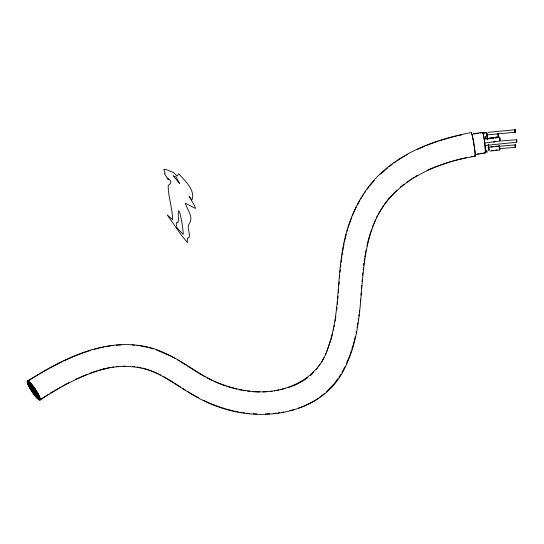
<?xml version="1.0" encoding="UTF-8"?>
<svg xmlns="http://www.w3.org/2000/svg" width="544" height="544" viewBox="0 0 544 544"><rect width="100%" height="100%" fill="white"/><g stroke="black" fill="none" stroke-linecap="round" stroke-linejoin="round"><path stroke-width="0.82" d="M515.243 131.723C514.78 133.878 515.114 125.474 515.216 132.042M515.182 131.145L515.141 131.628L514.984 130.213M515.433 146.914L515.358 147.39L515.25 144.901L515.358 147.39L515.25 144.901L495.89 146.574M515.229 145.962L515.25 144.901M516.61 141.318L516.712 140.631M516.718 142.236L516.603 139.706L516.718 142.236L485.234 145.459M498.1 134.008L498.107 133.572L498.474 137.102L498.488 136.537L498.474 137.102L493.626 137.639M498.501 136.102L498.528 136.823L498.481 135.524M499.31 147.444L499.317 145.874L499.29 146.866L499.317 145.874L489.464 147.016M499.671 149.981L499.698 148.988L499.671 149.981L489.933 151.103M499.929 140.74L499.943 140.291L499.916 141.304L499.671 140.114M499.725 149.722L499.664 147.689L499.718 148.505M499.97 141.032L499.82 138.162L499.963 139.788M338.382 292.407L338.626 289.197M360.964 295.1L361.148 292.658M338.939 285.165L339.198 281.928M361.461 288.599L361.719 285.43M362.032 281.459L362.161 279.874M515.059 130.397C515.039 128.547 515.284 131.743 515.134 130.438M515.182 131.362L515.168 132.219L515.039 130.791M337.382 304.184L337.586 301.845M337.858 298.738L338.062 296.398M360.414 301.628L360.631 299.173M339.517 277.882L339.742 275.441M340.048 272.19L340.279 269.749M362.596 275.21L362.821 272.884M336.729 309.828L337.008 307.408M358.877 316.152L359.06 314.548M359.339 312.147L359.523 310.542M340.544 267.308L340.83 264.86M341.108 262.419L341.394 259.971M363.161 269.654L363.358 267.981M363.65 265.472L363.95 262.963M487.41 139.101L487.104 135.646L487.383 137.707M487.41 139.101L487.431 138.353M341.639 258.346L341.884 256.714M342.122 255.088L342.489 252.64M335.124 321.266L335.376 319.62M335.621 317.982L335.866 316.336M364.194 261.331L364.562 258.876M364.806 257.237L365.051 255.598M357.646 324.367L357.891 322.728M358.265 320.26L358.51 318.614M342.734 251.008L343.502 246.942M343.808 245.31L344.121 243.685M499.562 137.149L499.807 138.332L499.562 137.149L484.636 139.006M365.323 253.98L366.092 249.982M356.028 332.914L356.327 331.371M357.075 327.508L357.374 325.965M333.39 330.215L333.703 328.59M334.023 326.958L334.336 325.332M344.427 242.06L346.276 234.308M366.88 246.038L368.315 240.074M353.28 344.549L355.198 336.784M331.384 338.307L332.588 333.452M516.603 139.713L516.528 140.202L516.603 139.706L501.446 140.937M347.14 231.234L347.827 228.936M348.282 227.406L348.962 225.107M368.492 239.333L370.614 232.247M350.078 354.668L351.308 350.778M351.798 349.221L353.029 345.324M331.14 339.082L326.91 351.159M349.194 224.339L351.805 217.24M370.845 231.458L371.654 229.276M372.463 227.093L373.272 224.91M346.351 363.8L349.765 355.429M325.434 354.776L326.026 353.328M352.39 215.662L356.191 207.182M373.857 223.482L375.435 219.987M321.395 362.358L323.966 357.537M341.89 372.348L344.903 366.683M357.408 204.938L359.829 200.464M376.7 217.192L377.502 215.716M378.311 214.234L383.527 205.625M360.638 198.968L361.488 197.656M362.338 196.35L363.616 194.378M364.466 193.066L365.316 191.753M316.411 369.39L317.315 368.111M318.226 366.833L320.035 364.276M337.804 378.624L333.866 384.166L326.386 391.87M338.79 377.244L340.755 374.469M367.18 189.23L369.097 186.748M370.049 185.504L374.279 180.56M384.445 204.224L389.055 198.274L396.868 190.196M310.406 375.598L313.684 372.212M380.603 174.087L387.845 167.715M389.082 166.729L392.17 164.261M400.357 187.034L403.981 184.158M303.94 380.372L307.816 377.509M318.464 398.011L315.078 400.493L304.341 405.98L298.336 408.129M319.818 397.018L324.564 393.55M394.128 162.914L396.086 161.575M397.392 160.677L400.003 158.889M406.443 182.274L408.388 180.955M409.68 180.071L411.624 178.752M40.1 399.663L48.661 394.196M40.276 399.915C60.064 387.015 81.008 375.156 103.999 369.09L103.027 369.356C122.196 364.086 143.29 365.724 160.82 375.401C179.826 385.852 197.03 399.792 217.865 406.674C263.248 423.586 325.842 413.97 346.406 364.534C367.261 320.321 355.892 269.096 373.898 224.162C389.694 182.764 434.119 162.901 475.15 156.237M27.2 381.249C62.669 358.829 104.978 336.94 148.179 347.14C169.293 352.158 186.592 365.765 204.986 376.489C221.748 385.716 240.598 391.415 259.794 391.775L257.21 391.762C287.647 393.101 319.845 377.767 328.44 346.548C338.382 318.553 337.321 288.47 341.156 259.386C345.066 225.869 358.238 192.046 384.622 169.884C408.938 149.07 440.103 138.394 471.152 132.593A12.063 0.809 80.8 0 1 474.123 145.302A12.063 0.809 80.8 0 1 474.749 155.795M27.377 381.5L34.279 377.155M50.082 393.326L57.936 388.654M34.972 376.72L39.141 374.224M40.528 373.395L42.616 372.15M400.683 158.481L404.777 156.067M406.144 155.264L407.504 154.455M412.957 177.908L414.331 177.106M415.704 176.297L417.085 175.494M59.364 387.831L60.792 387.008M43.316 371.756L50.313 367.819M62.22 386.213L68.639 382.765M51.02 367.445L62.356 361.678M303.287 380.848L295.304 384.989L288.238 387.586M63.777 360.992L73.107 356.81M75.766 379.236L86.816 374.462M417.391 149.423L424.66 146.234M427.122 170.32L433.915 167.375M73.821 356.497L81.083 353.675M426.129 145.636L434.296 142.542M434.697 167.083L449.793 161.867M81.811 353.396L82.729 353.056M89.964 373.204L97.002 370.777M83.463 352.811L90.814 350.356M435.05 142.297L437.315 141.562M438.824 141.073L442.605 139.842M98.552 370.335L103.204 369.009M443.36 139.597L452.547 137.027M450.541 161.656L453.546 160.834M455.049 160.419L458.055 159.596M94.078 349.459L98.967 348.112M280.405 389.722L285.104 388.491M289.932 410.632L294.59 409.469M453.322 136.843L456.416 136.109M457.966 135.735L461.836 134.817M458.823 159.412L466.5 157.617M103.788 368.88L109.868 367.547M99.783 347.942L103.856 347.086M105.488 346.746L107.114 346.406M471.186 156.686L472.75 156.38M475.164 154.652L485.234 152.993M274.339 390.844L275.849 390.585M277.358 390.32L278.868 390.062M473.498 133.77L482.508 132.301M473.552 134.096L475.184 133.831M476.823 133.566L478.462 133.294M480.094 133.028L481.732 132.763M477.537 153.891L479.067 153.646M480.597 153.401L482.127 153.156M483.657 152.912L485.194 152.667A10.173 0.775 83 0 0 484.5 141.358A10.173 0.775 83 0 0 482.548 132.641M278.079 412.937L279.677 412.685M282.078 412.304L283.682 412.046M482.793 133.328L486.649 132.75M112.152 367.207L113.676 366.982M484.16 143.072L486.404 142.746M482.99 133.056L485.207 132.729M107.95 346.283L110.452 345.936M112.125 345.705L113.791 345.474M487.152 142.644L498.426 141.25M487.043 138.999L489.546 138.666M488.172 132.328L515.059 129.717M488.451 134.803L515.168 132.219M489.498 138.149L492.796 137.741M493.367 142.045L494.986 141.841M491.082 137.618L493.537 137.319M491.218 138.441L493.728 138.142M491.096 147.138L493.564 146.846M491.47 150.579L493.102 150.382M495.992 137.04L498.447 136.775L498.161 135.293M495.4 137.938L498.753 137.571M495.55 150.09L497.189 149.913M500.541 148.573L515.358 147.39M267.179 391.694L263.065 391.959M270.443 391.388L272.075 391.238M269.715 413.726L265.526 413.936M273.095 413.46L276.481 413.188M116.729 366.527L118.402 366.411M116.294 345.195L121.278 344.889M123.413 366.064L125.052 366.085M253.008 391.748L257.224 391.952M253.082 413.726L256.924 413.97M132.362 366.411L134.762 366.663M132.042 344.923L134.497 345.195M136.959 345.467L139.42 345.739M247.574 391.129L249.907 391.394M242.903 412.651L244.487 412.855M246.86 413.168L249.234 413.474M239.095 389.708L242.175 390.259M243.712 390.538L245.256 390.81M233.498 410.924L235.062 411.23M236.626 411.536L238.197 411.835M239.761 412.141L241.325 412.447M137.149 366.982L141.08 367.764M140.236 345.834L147.492 347.317M236.803 389.144L226.855 386.362M225.746 408.911L232.723 410.72M142.65 368.077L148.852 369.9M149.083 347.718L153.02 348.894M218.749 406.64L224.964 408.66M218.797 383.432L225.325 385.886M149.62 370.199L157.06 373.279M210.576 403.512L217.967 406.388M156.169 349.833L170.408 356.007M213.894 381.262L218.096 383.126M203.354 400.221L209.855 403.186M158.433 373.932L160.487 374.918M207.325 378.039L211.8 380.331M194.983 395.882L198.458 397.705M171.149 356.361L174.536 358.244M163.812 376.713L167.117 378.542M199.124 373.408L205.095 376.89M187.483 391.435L194.296 395.474M177.929 360.121L179.302 360.958M180.676 361.801L186.204 365.214M167.824 378.978L173.482 382.439M191.835 368.825L198.465 373.021M187.612 366.119L191.134 368.37M182.546 388.28L185.368 390.082M174.876 383.336L180.431 386.92M498.447 136.775L498.161 135.272M498.474 137.102L498.059 133.81L498.114 134.592M499.317 145.874L499.562 147.057L499.487 146.288M30.117 384.146L29.668 383.316L30.709 384.798L29.349 382.86L30.634 385.893L28.234 383.2L29.587 385.132L29.24 384.295M38.223 395.583L38.665 396.406L37.951 395.379L38.134 395.828M38.393 396.202L38.359 395.767M31.865 389.613L32.647 390.191L30.566 387.219L32.647 390.191L30.566 387.219L31.477 389.096M34.313 393.067L33.612 392.544L35.482 395.216L33.612 392.544L34.428 394.216M36.686 395.631L37.475 396.222L35.38 393.237L37.475 396.222L35.38 393.237L36.292 395.107M32.708 391.394L32.205 391.02L33.544 392.938L32.205 391.02L32.79 392.224M32.79 391.673L33.232 392.482L32.524 391.476L32.83 392.108M30.036 385.336C32.796 387.79 26.649 379.501 29.682 384.873M32.966 392.285L32.919 391.85M33.041 392.564L33.544 392.938L32.96 391.734M34.782 394.686L35.482 395.216L34.666 393.536M168.164 179.438L164.356 173.597L165.186 173.4L163.764 169.34L166.58 169.735L173.325 172.428L177.113 176.072L178.69 173.754C184.79 180.703 194.711 189.081 192.365 199.328L191.665 199.417L189.149 196.534L194.636 205.809L195.507 208.481L185.225 203.116C187.027 209.576 193.814 216.675 189.428 223.421C186.048 227.916 190.944 233.152 188.897 237.898L187.768 237.844L187.279 239.843L187.435 242.576L180.88 234.491L167.212 214.907L172.611 219.688C172.523 208.175 168.076 196.867 168.212 185.341L169.81 184.287L171.006 181.791C170.646 180.54 165.519 175.868 168.178 179.445M29.94 384.091L29.349 382.86L30.709 384.798L28.859 383.166L29.349 384.35M515.331 145.622L515.365 146.064M487.152 138.19L487.342 139.046L487.152 138.169M488.22 144.507L488.56 147.696L488.546 147.213M488.267 147.023L488.369 147.56L488.267 147.002M499.671 140.134L499.746 140.889M498.542 136.299L498.29 133.661M486.792 150.566L486.934 152.422L486.608 150.423M488.322 145.064L488.505 146.581M498.379 133.974L498.433 134.81M515.392 145.506L515.44 146.492M498.46 134.762L498.522 135.606M499.276 147.349L499.331 148.186L499.27 147.342M515.202 130.322L515.25 131.308M499.929 139.706L499.984 140.495M499.684 148.417L499.739 149.192M516.786 140.808L516.8 141.318M514.978 130.635L514.991 131.145M515.168 145.799L515.182 146.302M471.206 132.933A11.73 0.789 80.8 0 1 473.314 140.658A11.73 0.789 80.8 0 1 475.17 154.476M475.102 155.897A11.73 0.789 80.8 0 1 474.708 155.482M482.501 132.314A10.499 0.802 83 0 1 484.779 143.412A10.499 0.802 83 0 1 484.867 152.619M488.437 144.276A4.502 0.36 83.7 0 1 488.825 150.477M486.574 133.368A4.502 0.36 83.7 0 1 487.009 133.62A4.502 0.36 83.7 0 1 487.662 138.414M178.425 219.538L177.949 222.802L176.868 222.217L176.256 223.815L176.99 227.861L183.124 234.294C183.716 228.806 177.133 195.255 178.425 219.538M486.69 133.13L487.621 138.285L486.69 133.124M485.588 136.286L485.901 138.781L485.588 136.286M488.852 149.559L488.784 150.096L488.573 145.554L488.852 149.586M179.676 183.654L172.985 175.61L176.181 177.188L179.676 183.654M32.239 386.736C32.987 390.578 35.952 390.402 32.246 386.743C32.973 390.572 35.958 390.408 32.239 386.736M36.026 391.932C36.679 395.372 39.379 395.25 36.033 391.932C36.666 395.359 39.392 395.257 36.026 391.932M37.713 394.896L38.991 396.868L37.713 394.896M35.34 390.198L36.625 392.176L35.34 390.198M35.775 395.352L37.04 397.304L35.775 395.352M499.63 147.71L499.576 146.866L499.637 147.723M28.07 384.662A11.499 2.06 56.4 0 0 39.488 400.112A11.499 2.06 56.4 0 0 33.694 386.893A11.499 2.06 56.4 0 0 28.07 384.662M28.22 384.826A11.186 1.999 56.4 0 0 39.331 399.854A11.186 1.999 56.4 0 0 33.694 386.988A11.186 1.999 56.4 0 0 28.22 384.826M28.812 385.451A9.989 1.788 56.4 0 0 38.733 398.861A9.989 1.788 56.4 0 0 33.687 387.369A9.989 1.788 56.4 0 0 28.812 385.451M34.326 392.55A4.264 0.762 56.3 0 0 38.563 398.269A4.264 0.762 56.3 0 0 36.407 393.36A4.264 0.762 56.3 0 0 34.326 392.55M34.503 392.734A3.903 0.7 56.3 0 0 38.386 397.97A3.903 0.7 56.3 0 0 36.407 393.475A3.903 0.7 56.3 0 0 34.503 392.734M29.519 386.546A4.25 0.755 56.4 0 0 33.742 392.244A4.25 0.755 56.4 0 0 31.559 387.321A4.25 0.755 56.4 0 0 29.519 386.546M29.702 386.736A3.89 0.694 56.4 0 0 33.558 391.938A3.89 0.694 56.4 0 0 31.566 387.437A3.89 0.694 56.4 0 0 29.702 386.736M31.062 386.104A4.284 0.768 56.4 0 0 35.312 391.843A4.284 0.768 56.4 0 0 33.13 386.879A4.284 0.768 56.4 0 0 31.062 386.104M31.239 386.294A3.917 0.707 56.4 0 0 35.129 391.537A3.917 0.707 56.4 0 0 33.13 386.995A3.917 0.707 56.4 0 0 31.239 386.294M28.968 385.614A9.67 1.727 56.4 0 0 38.576 398.602A9.67 1.727 56.4 0 0 33.687 387.464A9.67 1.727 56.4 0 0 28.968 385.614M33.585 392.877A1.958 0.347 56.4 0 0 35.53 395.508A1.958 0.347 56.4 0 0 34.53 393.244A1.958 0.347 56.4 0 0 33.585 392.877M28.832 383.52A1.972 0.354 56.5 0 0 30.79 386.158A1.972 0.354 56.5 0 0 29.77 383.86A1.972 0.354 56.5 0 0 28.832 383.52M35.884 392.306A1.986 0.36 56.3 0 0 37.856 394.964A1.986 0.36 56.3 0 0 36.842 392.673A1.986 0.36 56.3 0 0 35.884 392.306"/></g></svg>
